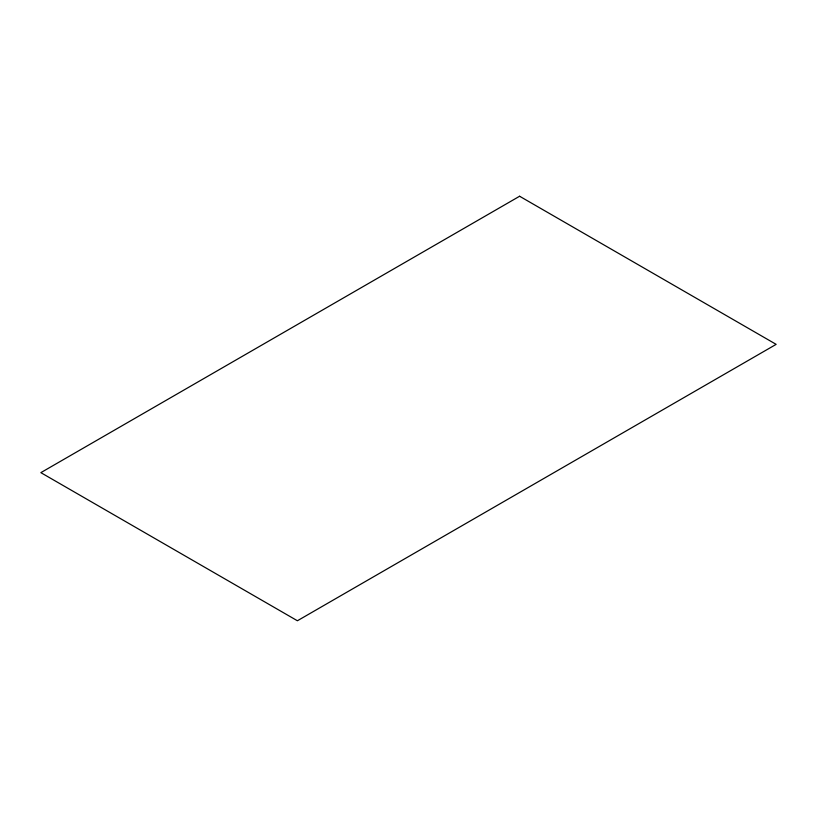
<?xml version="1.0" encoding="UTF-8"?>
<svg xmlns="http://www.w3.org/2000/svg" width="817" height="817" viewBox="0 0 817 817"><rect width="100%" height="100%" fill="white"/><g stroke="black" fill="none" stroke-linecap="round" stroke-linejoin="round"><path stroke-width="1.23" d="M519.602 196.243L40.85 472.645L297.398 620.757L776.15 344.355L519.602 196.243"/></g></svg>
